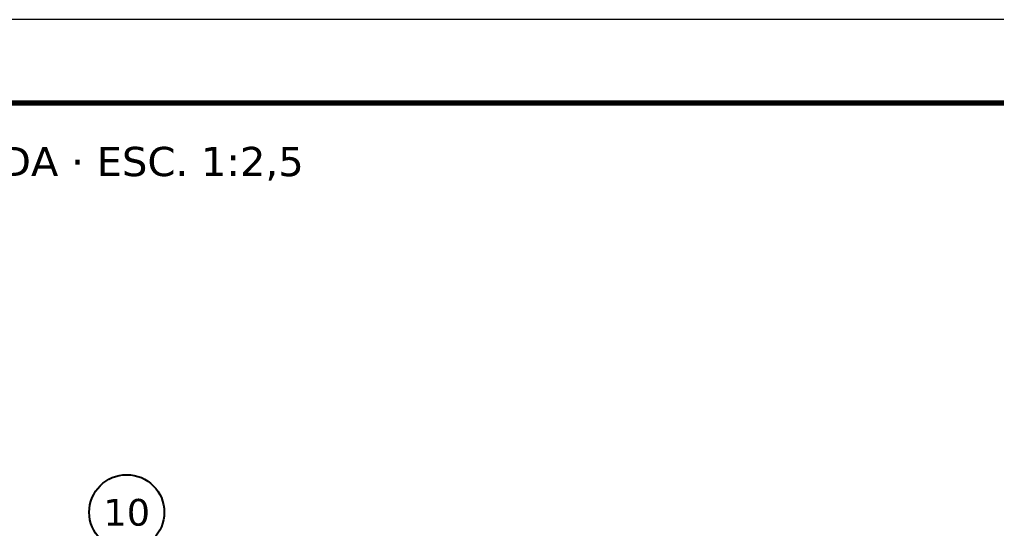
# Model space of a CAD drawing. Header units: millimetres. Extents: x 0 to 420, y 0 to 297.
# Drawn here: x 68.6 to 185.6, y 236.1 to 297 of the extents above; entities that cross this region are included whole.
import ezdxf
from ezdxf.enums import TextEntityAlignment as Align

# ---------------------------------------------------------------- set-up
doc = ezdxf.new("R2010")
doc.units = ezdxf.units.MM
doc.header["$LTSCALE"] = 6
for name, color, linetype, lineweight in [('BALAO', 7, 'Continuous', 25), ('COTA', 7, 'Continuous', 18), ('MOLDURA', 7, 'Continuous', 70), ('TEXTO', 7, 'Continuous', 25)]:
    doc.layers.add(name, color=color, linetype=linetype, lineweight=lineweight)
doc.styles.add('DESENHO', font='DejaVuSans.ttf')

msp = doc.modelspace()

# ---------------------------------------------------------------- linework, layer by layer
at = {"layer": 'BALAO'}
msp.add_circle((81.44, 237.99), 4.5, dxfattribs=at)
at = {"layer": 'COTA'}
msp.add_lwpolyline([(0, 0), (420, 0), (420, 297), (0, 297)], close=True, dxfattribs=at)
at = {"layer": 'MOLDURA'}
msp.add_lwpolyline([(25, 10), (410, 10), (410, 287), (25, 287)], close=True, dxfattribs=at)

# ---------------------------------------------------------------- texts
at = {"layer": 'BALAO', "style": 'DESENHO'}
msp.add_text('10', height=3.2, dxfattribs=at).set_placement((81.44, 237.99), align=Align.MIDDLE_CENTER)
at = {"layer": 'TEXTO', "style": 'DESENHO'}
msp.add_text('VISTA EXPLODIDA · ESC. 1:2,5', height=3.5, dxfattribs=at).set_placement((30, 280), align=Align.MIDDLE_LEFT)

doc.saveas('drawing.dxf')
